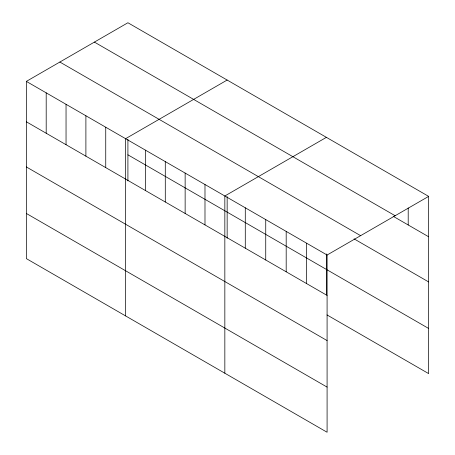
<?xml version="1.0" encoding="UTF-8"?>
<svg xmlns="http://www.w3.org/2000/svg" width="455" height="455" viewBox="0 0 455 455"><rect width="100%" height="100%" fill="white"/><g stroke="black" fill="none" stroke-linecap="round" stroke-linejoin="round"><path stroke-width="0.68" d="M26.345 81.388L327.088 255.022L327.088 432.25L26.345 258.616L26.345 81.388L127.912 22.75L428.655 196.384L428.655 373.612L327.003 314.923M227.153 80.046L125.591 138.684L125.591 315.918M326.4 137.347L224.838 195.986L224.838 373.214M327.088 255.022L428.655 196.384M94.395 42.099L395.139 215.733M393.165 216.29L428.655 236.776M59.861 62.039L360.605 235.667M354.07 238.869L428.655 281.935M127.912 154.825L428.655 328.459M26.345 121.781L327.088 295.414M26.345 166.939L327.088 340.573M26.345 213.463L327.088 387.097M408.203 207.963L408.203 224.969M326.4 253.913L326.4 294.823M306.642 243.215L306.642 283.607M286.189 231.407L286.189 271.8M265.737 219.6L265.737 259.993M245.285 207.793L245.285 248.185M227.153 196.617L227.153 238.227M204.989 184.525L204.989 224.918M185.139 173.065L185.139 213.458M165.29 161.605L165.29 202.003M145.441 150.144L145.441 190.543M127.912 139.315L127.912 180.931M105.742 127.224L105.742 167.622M85.893 115.769L85.893 156.162M66.043 104.309L66.043 144.701M46.194 92.848L46.194 133.241"/></g></svg>
